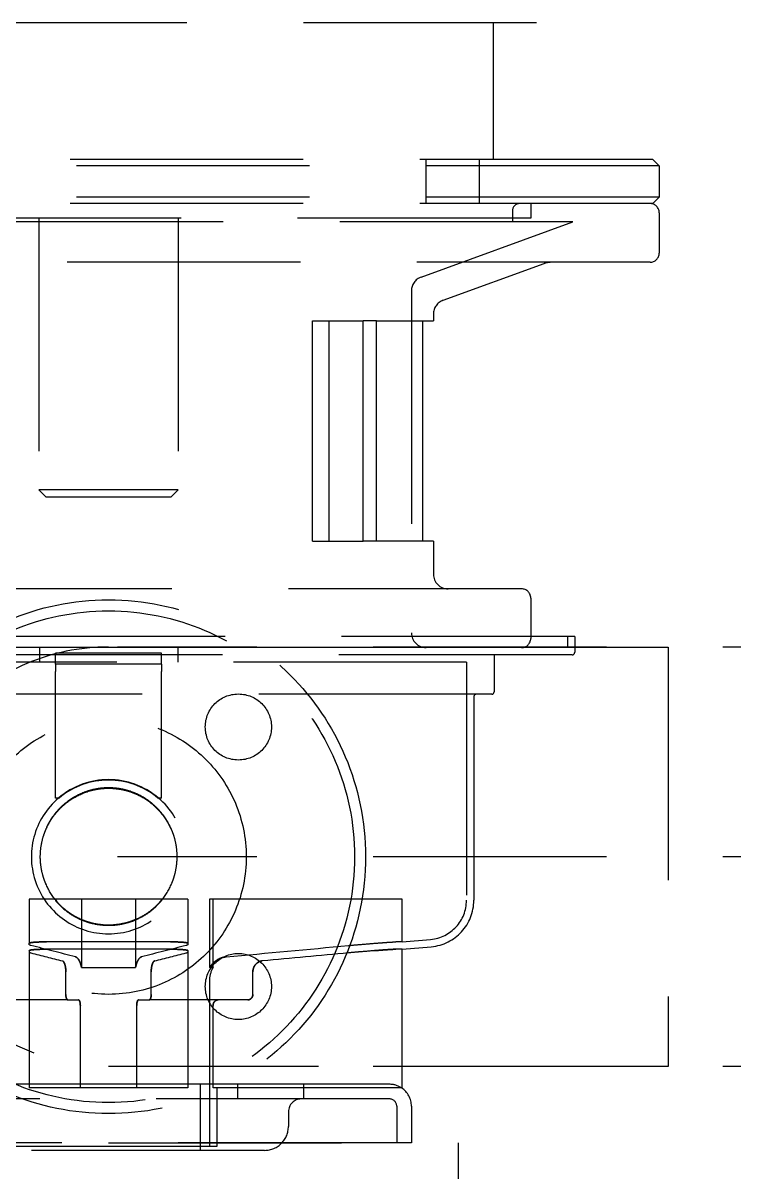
# Model space of a CAD drawing. Extents: x -32000 to 416743, y -254124 to 144214.
# Drawn here: x 255771.7 to 255965.4, y 64421.9 to 64735 of the extents above; entities that cross this region are included whole.
import ezdxf

# ---------------------------------------------------------------- set-up
doc = ezdxf.new("R2010")
doc.units = 0
doc.header["$LTSCALE"] = 10
doc.linetypes.add('XFM1Q40$0$HIDDEN', pattern=[9.525, 6.35, -3.175])
doc.layers.add('XFM1Q40$0$M-EQPM-MAU', color=22, linetype='Continuous')

# ---------------------------------------------------------------- blocks, each defined once
blk = doc.blocks.new('XFM1Q40')
at = {"layer": 'XFM1Q40$0$M-EQPM-MAU', "color": 252, "linetype": 'XFM1Q40$0$HIDDEN', "extrusion": (1, 9.95799e-17, 0)}
for p, q in [((255911.59, 64735, 30.78), (255678.41, 64735, 30.78)), ((255899.8, 64735, 30.78), (255899.8, 64697.8, 30.78)), ((255943.3, 64697.8, 30.78), (255646.7, 64697.8, 30.78)), ((255881.44, 64697.8, 30.78), (255881.44, 64685.8, 30.78)), ((255895.94, 64697.8, 30.78), (255895.94, 64685.8, 30.78)), ((255943.3, 64697.8, 30.78), (255945, 64696.1, 30.78)), ((255945, 64696.1, 30.78), (255645, 64696.1, 30.78)), ((255945, 64696.1, 30.78), (255945, 64687.5, 30.78)), ((255945, 64687.5, 30.78), (255645, 64687.5, 30.78)), ((255943.3, 64685.8, 30.78), (255646.7, 64685.8, 30.78)), ((255910, 64685.8, 30.78), (255910, 64681.8, 30.78)), ((255943.3, 64685.8, 30.78), (255945, 64687.5, 30.78)), ((255905, 64683.8, 30.78), (255905, 64680.8, 30.78)), ((255945, 64683.3, 30.78), (255945, 64672.3, 30.78)), ((255921.46, 64680.8, 30.78), (255668.54, 64680.8, 30.78)), ((255910, 64681.8, 30.78), (255680, 64681.8, 30.78)), ((255776, 64681.8, 30.78), (255776, 64607.82, 30.78)), ((255814, 64681.8, 30.78), (255814, 64607.82, 30.78)), ((255880.13, 64665.76, 30.78), (255921.46, 64680.8, 30.78)), ((255942.5, 64669.8, 30.78), (255647.5, 64669.8, 30.78)), ((255886.13, 64659.43, 30.78), (255913.63, 64669.44, 30.78)), ((255877.5, 64662, 30.78), (255877.5, 64568.8, 30.78)), ((255883.5, 64655.67, 30.78), (255883.5, 64653.8, 30.78)), ((255850.55, 64653.8, 30.78), (255864.36, 64653.8, 30.78)), ((255850.55, 64593.8, 30.78), (255850.55, 64653.8, 30.78)), ((255855.06, 64593.8, 30.78), (255855.06, 64653.8, 30.78)), ((255864.36, 64593.8, 30.78), (255864.36, 64653.8, 30.78)), ((255868.02, 64653.8, 30.78), (255864.36, 64653.8, 30.78)), ((255868.02, 64653.8, 30.78), (255883.5, 64653.8, 30.78)), ((255868.02, 64593.8, 30.78), (255868.02, 64653.8, 30.78)), ((255880.5, 64653.8, 30.78), (255880.5, 64593.8, 30.78)), ((255814, 64607.82, 30.78), (255776, 64607.82, 30.78)), ((255778.02, 64605.8, 30.78), (255776, 64607.82, 30.78)), ((255811.98, 64605.8, 30.78), (255814, 64607.82, 30.78)), ((255811.98, 64605.8, 30.78), (255778.02, 64605.8, 30.78)), ((255850.55, 64593.8, 30.78), (255864.36, 64593.8, 30.78)), ((255868.02, 64593.8, 30.78), (255864.36, 64593.8, 30.78)), ((255883.5, 64593.8, 30.78), (255868.02, 64593.8, 30.78)), ((255883.5, 64593.8, 30.78), (255883.5, 64584.8, 30.78)), ((255907.5, 64580.8, 30.78), (255682.5, 64580.8, 30.78)), ((255910, 64578.3, 30.78), (255910, 64567.8, 30.78)), ((255922, 64567.8, 30.78), (255668, 64567.8, 30.78)), ((255910, 64567.8, 30.78), (255910, 64567.3, 30.78)), ((255920, 64567.8, 30.78), (255920, 64564.8, 30.78)), ((255922, 64567.8, 30.78), (255922, 64563.55, 30.78)), ((255920, 64564.8, 30.78), (255670, 64564.8, 30.78)), ((255776.16, 64564.8, 30.78), (255776.16, 64560.8, 30.78)), ((255809.4, 64563.3, 30.78), (255780.6, 64563.3, 30.78)), ((255813.84, 64564.8, 30.78), (255813.84, 64560.8, 30.78)), ((255921.25, 64562.8, 30.78), (255668.75, 64562.8, 30.78)), ((255892.5, 64560.8, 30.78), (255697.5, 64560.8, 30.78)), ((255780.6, 64560.3, 30.78), (255780.6, 64562.8, 30.78)), ((255809.4, 64560.3, 30.78), (255780.6, 64560.3, 30.78)), ((255780.6, 64560.3, 30.78), (255780.6, 64558.3, 30.78)), ((255809.4, 64560.3, 30.78), (255809.4, 64562.8, 30.78)), ((255809.4, 64560.3, 30.78), (255809.4, 64558.3, 30.78)), ((255892.5, 64560.8, 30.78), (255892.5, 64495.94, 30.78)), ((255900, 64562.8, 30.78), (255900, 64552.7, 30.78)), ((255780.6, 64523.8, 30.78), (255780.6, 64558.3, 30.78)), ((255809.4, 64523.8, 30.78), (255809.4, 64558.3, 30.78)), ((255899.4, 64552.1, 30.78), (255690.6, 64552.1, 30.78)), ((255894.5, 64551.35, 30.78), (255894.5, 64495.94, 30.78)), ((255781.55, 64523.8, 30.78), (255780.6, 64523.8, 30.78)), ((255809.4, 64523.8, 30.78), (255808.45, 64523.8, 30.78)), ((255773.4, 64496.2, 30.78), (255773.4, 64484.21, 30.78)), ((255778.14, 64496.2, 30.78), (255773.4, 64496.2, 30.78)), ((255811.86, 64496.2, 30.78), (255778.14, 64496.2, 30.78)), ((255787.66, 64496.2, 30.78), (255787.66, 64477.61, 30.78)), ((255802.34, 64496.2, 30.78), (255802.34, 64477.61, 30.78)), ((255816.6, 64496.2, 30.78), (255811.86, 64496.2, 30.78)), ((255816.6, 64496.2, 30.78), (255816.6, 64484.21, 30.78)), ((255822.54, 64496.2, 30.78), (255822.54, 64477.61, 30.78)), ((255860.39, 64496.2, 30.78), (255822.54, 64496.2, 30.78)), ((255823.5, 64477.61, 30.78), (255823.5, 64496.2, 30.78)), ((255863.13, 64496.2, 30.78), (255860.39, 64496.2, 30.78)), ((255867.36, 64496.2, 30.78), (255863.13, 64496.2, 30.78)), ((255873.23, 64496.2, 30.78), (255867.36, 64496.2, 30.78)), ((255875.02, 64496.2, 30.78), (255873.23, 64496.2, 30.78)), ((255875.02, 64484.6, 30.78), (255875.02, 64496.2, 30.78)), ((255875.02, 64484.6, 30.78), (255882.73, 64485.28, 30.78)), ((255773.4, 64482.2, 30.78), (255773.4, 64445.8, 30.78)), ((255811.86, 64484.6, 30.78), (255778.14, 64484.6, 30.78)), ((255811.86, 64482.6, 30.78), (255778.14, 64482.6, 30.78)), ((255816.6, 64482.2, 30.78), (255816.6, 64445.8, 30.78)), ((255875.02, 64484.6, 30.78), (255873.23, 64484.6, 30.78)), ((255875.02, 64482.6, 30.78), (255873.23, 64482.6, 30.78)), ((255875.02, 64482.6, 30.78), (255882.91, 64483.29, 30.78)), ((255875.02, 64444.8, 30.78), (255875.02, 64482.6, 30.78)), ((255783.37, 64470.3, 30.78), (255783.37, 64476.43, 30.78)), ((255787.66, 64477.61, 30.78), (255802.34, 64477.61, 30.78)), ((255806.63, 64470.3, 30.78), (255806.63, 64476.43, 30.78)), ((255822.54, 64477.61, 30.78), (255823.5, 64477.61, 30.78)), ((255834.32, 64470.3, 30.78), (255834.32, 64476.43, 30.78)), ((255822.5, 64474.19, 30.78), (255822.5, 64428.8, 30.78)), ((255773.4, 64468.8, 30.78), (255757.1, 64468.8, 30.78)), ((255783.89, 64468.8, 30.78), (255773.4, 64468.8, 30.78)), ((255783.89, 64468.8, 30.78), (255786.8, 64468.8, 30.78)), ((255787.32, 64444.8, 30.78), (255787.32, 64467.3, 30.78)), ((255802.68, 64444.8, 30.78), (255802.68, 64467.3, 30.78)), ((255803.2, 64468.8, 30.78), (255806.11, 64468.8, 30.78)), ((255816.6, 64468.8, 30.78), (255806.11, 64468.8, 30.78)), ((255832.9, 64468.8, 30.78), (255816.6, 64468.8, 30.78)), ((255823.48, 64445.8, 30.78), (255823.48, 64467.3, 30.78)), ((255773.49, 64445.8, 30.78), (255721.59, 64445.8, 30.78)), ((255773.4, 64445.8, 30.78), (255773.4, 64444.8, 30.78)), ((255776.59, 64444.8, 30.78), (255773.4, 64444.8, 30.78)), ((255816.51, 64445.8, 30.78), (255773.49, 64445.8, 30.78)), ((255778.14, 64444.8, 30.78), (255776.59, 64444.8, 30.78)), ((255811.86, 64444.8, 30.78), (255778.14, 64444.8, 30.78)), ((255813.41, 64444.8, 30.78), (255811.86, 64444.8, 30.78)), ((255816.6, 64444.8, 30.78), (255813.41, 64444.8, 30.78)), ((255868.41, 64445.8, 30.78), (255816.51, 64445.8, 30.78)), ((255816.6, 64445.8, 30.78), (255816.6, 64444.8, 30.78)), ((255820, 64445.8, 30.78), (255820, 64427.8, 30.78)), ((255823.48, 64444.8, 30.78), (255823.48, 64445.8, 30.78)), ((255860.39, 64444.8, 30.78), (255823.48, 64444.8, 30.78)), ((255824.5, 64444.8, 30.78), (255824.5, 64428.8, 30.78)), ((255830.19, 64441.8, 30.78), (255830.19, 64445.8, 30.78)), ((255848.19, 64441.8, 30.78), (255848.19, 64445.8, 30.78)), ((255863.13, 64444.8, 30.78), (255860.39, 64444.8, 30.78)), ((255867.36, 64444.8, 30.78), (255863.13, 64444.8, 30.78)), ((255872.66, 64444.8, 30.78), (255867.36, 64444.8, 30.78)), ((255871.5, 64445.8, 30.78), (255868.41, 64445.8, 30.78)), ((255873.23, 64444.8, 30.78), (255872.66, 64444.8, 30.78)), ((255875.02, 64444.8, 30.78), (255873.23, 64444.8, 30.78)), ((255871.5, 64441.8, 30.78), (255718.5, 64441.8, 30.78)), ((255844, 64438.3, 30.78), (255844, 64434.3, 30.78)), ((255873.5, 64439.8, 30.78), (255873.5, 64429.8, 30.78)), ((255877.5, 64439.8, 30.78), (255877.5, 64429.8, 30.78)), ((255877.5, 64429.8, 30.78), (255712.5, 64429.8, 30.78)), ((255824.5, 64428.8, 30.78), (255765.5, 64428.8, 30.78)), ((255837.5, 64427.8, 30.78), (255752.5, 64427.8, 30.78))]:
    blk.add_line(p, q, dxfattribs=at)
at = {"layer": 'XFM1Q40$0$M-EQPM-MAU', "color": 252, "linetype": 'XFM1Q40$0$HIDDEN'}
for p, q in [((255795, 64564.95, 30.78), (255947.4, 64564.95, 30.78)), ((256787.85, 64564.95, 30.78), (255797.4, 64564.95, 30.78)), ((255947.4, 64564.95, 30.78), (255947.4, 64450.65, 30.78)), ((256787.85, 64507.8, 30.78), (255797.4, 64507.8, 30.78)), ((255947.4, 64450.65, 30.78), (255795, 64450.65, 30.78)), ((256787.85, 64450.65, 30.78), (255797.4, 64450.65, 30.78)), ((255699.75, 64429.8, 30.78), (255890.25, 64429.8, 30.78)), ((255890.25, 64429.8, 30.78), (255890.25, 64413.8, 30.78))]:
    blk.add_line(p, q, dxfattribs=at)
for centre, radius in [((255795, 64507.8, 30.78), 70), ((255795, 64507.8, 30.78), 67), ((255830.36, 64543.16, 30.78), 9), ((255795, 64507.8, 30.78), 37.5), ((255830.36, 64472.44, 30.78), 9)]:
    blk.add_circle(centre, radius, dxfattribs=at)
for centre, radius, start, end in [((255907, 64683.8, 30.78), 2, 90, 180), ((255942.5, 64683.3, 30.78), 2.5, 0, 90), ((255915.69, 64663.8, 30.78), 6, 90, 110), ((255942.5, 64672.3, 30.78), 2.5, 270, 0), ((255881.5, 64662, 30.78), 4, 110, 180), ((255887.5, 64655.67, 30.78), 4, 110, 180), ((255887.5, 64584.8, 30.78), 4, 180, 270), ((255907.5, 64578.3, 30.78), 2.5, 0, 90), ((255881.5, 64568.8, 30.78), 4, 180, 270), ((255907.5, 64567.3, 30.78), 2.5, 270, 0), ((255795, 64507.8, 30.78), 57.15, 90, 270), ((255921.25, 64563.55, 30.78), 0.75, 270, 0), ((255895.25, 64551.35, 30.78), 0.75, 90, 180), ((255899.4, 64552.7, 30.78), 0.6, 270, 0), ((255795, 64507.8, 30.78), 21.01, 49.6104, 130.3896), ((255795, 64507.8, 30.78), 20.9, 49.9493, 130.0507), ((255795, 64507.8, 30.78), 21.01, 130.3896, 49.6104), ((255881.8, 64495.94, 30.78), 10.7, 275, 0), ((255881.8, 64495.94, 30.78), 12.7, 275, 0), ((255828.85, 64474.19, 30.78), 6.35, 147.4072, 180), ((255871.5, 64439.8, 30.78), 6, 56.4427, 90), ((255871.5, 64439.8, 30.78), 6, 0, 56.4427), ((255847.5, 64438.3, 30.78), 3.5, 90, 180), ((255871.5, 64439.8, 30.78), 2, 0, 90), ((255837.5, 64434.3, 30.78), 6.5, 316.1869, 0), ((255837.5, 64434.3, 30.78), 6.5, 270, 316.1869)]:
    blk.add_arc(centre, radius, start, end, dxfattribs=at)
for points, knots in [([(255780.6, 64562.8, 30.78), (255780.6, 64562.8, 30.78), (255780.6, 64562.85, 30.78), (255780.6, 64563.03, 30.78), (255780.6, 64563.15, 30.78), (255780.6, 64563.3, 30.78)], [0.0007946848, 0.0007946848, 0.0007946848, 0.0007946848, 0.0012562467, 0.0012562467, 0.0017178085, 0.0017178085, 0.0017178085, 0.0017178085]), ([(255809.4, 64562.8, 30.78), (255809.4, 64562.8, 30.78), (255809.4, 64562.85, 30.78), (255809.4, 64563.03, 30.78), (255809.4, 64563.15, 30.78), (255809.4, 64563.3, 30.78)], [0.0007946848, 0.0007946848, 0.0007946848, 0.0007946848, 0.0012562467, 0.0012562467, 0.0017178085, 0.0017178085, 0.0017178085, 0.0017178085]), ([(255809.49, 64495.94, 30.78), (255810.6, 64497.31, 30.78), (255811.5, 64498.82, 30.78), (255812.36, 64500.84, 30.78), (255812.52, 64501.26, 30.78), (255812.81, 64502.1, 30.78), (255812.94, 64502.52, 30.78), (255813.28, 64503.8, 30.78), (255813.44, 64504.66, 30.78), (255813.6, 64505.97, 30.78), (255813.64, 64506.4, 30.78), (255813.68, 64507.29, 30.78), (255813.69, 64507.73, 30.78), (255813.67, 64509.06, 30.78), (255813.59, 64509.94, 30.78), (255813.31, 64511.67, 30.78), (255813.11, 64512.53, 30.78), (255812.71, 64513.8, 30.78), (255812.57, 64514.22, 30.78), (255812.25, 64515.04, 30.78), (255812.07, 64515.44, 30.78), (255811.51, 64516.63, 30.78), (255811.09, 64517.4, 30.78), (255810.12, 64518.87, 30.78), (255809.58, 64519.58, 30.78), (255808.42, 64520.9, 30.78), (255807.8, 64521.51, 30.78), (255806.8, 64522.37, 30.78), (255806.46, 64522.64, 30.78), (255805.76, 64523.16, 30.78), (255805.39, 64523.41, 30.78), (255803.52, 64524.61, 30.78), (255801.93, 64525.33, 30.78), (255799.81, 64525.95, 30.78), (255799.38, 64526.06, 30.78), (255798.51, 64526.25, 30.78), (255798.08, 64526.33, 30.78), (255796.77, 64526.52, 30.78), (255795.9, 64526.58, 30.78), (255794.58, 64526.58, 30.78), (255794.14, 64526.56, 30.78), (255793.25, 64526.5, 30.78), (255792.81, 64526.46, 30.78), (255791.5, 64526.27, 30.78), (255790.64, 64526.08, 30.78), (255788.95, 64525.59, 30.78), (255788.13, 64525.29, 30.78), (255786.51, 64524.55, 30.78), (255785.74, 64524.13, 30.78), (255784.26, 64523.19, 30.78), (255783.56, 64522.67, 30.78), (255782.55, 64521.81, 30.78), (255782.23, 64521.51, 30.78), (255781.6, 64520.89, 30.78), (255781.29, 64520.57, 30.78), (255780.43, 64519.59, 30.78), (255779.89, 64518.89, 30.78), (255779.17, 64517.79, 30.78), (255778.94, 64517.42, 30.78), (255778.51, 64516.65, 30.78), (255778.31, 64516.25, 30.78), (255777.36, 64514.26, 30.78), (255776.84, 64512.58, 30.78), (255776.49, 64510.4, 30.78), (255776.43, 64509.95, 30.78), (255776.35, 64509.07, 30.78), (255776.33, 64508.63, 30.78), (255776.3, 64507.31, 30.78), (255776.34, 64506.44, 30.78), (255776.5, 64505.12, 30.78), (255776.57, 64504.69, 30.78), (255776.73, 64503.82, 30.78), (255776.83, 64503.38, 30.78), (255777.17, 64502.1, 30.78), (255777.46, 64501.27, 30.78), (255778.14, 64499.66, 30.78), (255778.54, 64498.87, 30.78), (255779.45, 64497.35, 30.78), (255779.95, 64496.63, 30.78), (255780.51, 64495.94, 30.78)], [0.00000025, 0.00000025, 0.00000025, 0.00000025, 0.00526723, 0.00526723, 0.00658397, 0.00658397, 0.00790072, 0.00790072, 0.0105342, 0.0105342, 0.01185095, 0.01185095, 0.01316769, 0.01316769, 0.01580118, 0.01580118, 0.01843466, 0.01843466, 0.01975141, 0.01975141, 0.02106815, 0.02106815, 0.02370164, 0.02370164, 0.02633513, 0.02633513, 0.02896861, 0.02896861, 0.03028536, 0.03028536, 0.0316021, 0.0316021, 0.03686907, 0.03686907, 0.03818582, 0.03818582, 0.03950256, 0.03950256, 0.04213605, 0.04213605, 0.04345279, 0.04345279, 0.04476954, 0.04476954, 0.04740302, 0.04740302, 0.05003651, 0.05003651, 0.05267, 0.05267, 0.05530348, 0.05530348, 0.05662023, 0.05662023, 0.05793697, 0.05793697, 0.06057046, 0.06057046, 0.0618872, 0.0618872, 0.06320394, 0.06320394, 0.06847092, 0.06847092, 0.06978766, 0.06978766, 0.07110441, 0.07110441, 0.07373789, 0.07373789, 0.07505464, 0.07505464, 0.07637138, 0.07637138, 0.07900487, 0.07900487, 0.08163835, 0.08163835, 0.08427184, 0.08427184, 0.08427184, 0.08427184]), ([(255780.65, 64495.94, 30.78), (255779.53, 64497.3, 30.78), (255778.63, 64498.8, 30.78), (255777.76, 64500.81, 30.78), (255777.6, 64501.23, 30.78), (255777.31, 64502.06, 30.78), (255777.18, 64502.48, 30.78), (255776.84, 64503.75, 30.78), (255776.67, 64504.61, 30.78), (255776.51, 64505.91, 30.78), (255776.47, 64506.35, 30.78), (255776.42, 64507.23, 30.78), (255776.41, 64507.67, 30.78), (255776.44, 64509, 30.78), (255776.51, 64509.87, 30.78), (255776.79, 64511.6, 30.78), (255776.98, 64512.45, 30.78), (255777.37, 64513.72, 30.78), (255777.52, 64514.14, 30.78), (255777.83, 64514.96, 30.78), (255778, 64515.36, 30.78), (255778.56, 64516.55, 30.78), (255778.99, 64517.31, 30.78), (255779.94, 64518.78, 30.78), (255780.48, 64519.48, 30.78), (255781.63, 64520.8, 30.78), (255782.25, 64521.41, 30.78), (255783.24, 64522.27, 30.78), (255783.58, 64522.54, 30.78), (255784.29, 64523.06, 30.78), (255784.65, 64523.32, 30.78), (255786.51, 64524.5, 30.78), (255788.09, 64525.23, 30.78), (255790.2, 64525.85, 30.78), (255790.64, 64525.96, 30.78), (255791.5, 64526.15, 30.78), (255791.93, 64526.22, 30.78), (255793.23, 64526.41, 30.78), (255794.1, 64526.47, 30.78), (255795.42, 64526.48, 30.78), (255795.86, 64526.46, 30.78), (255796.74, 64526.4, 30.78), (255797.18, 64526.35, 30.78), (255798.49, 64526.16, 30.78), (255799.35, 64525.98, 30.78), (255801.02, 64525.49, 30.78), (255801.85, 64525.18, 30.78), (255803.46, 64524.45, 30.78), (255804.23, 64524.03, 30.78), (255805.7, 64523.09, 30.78), (255806.4, 64522.57, 30.78), (255807.4, 64521.72, 30.78), (255807.72, 64521.42, 30.78), (255808.35, 64520.8, 30.78), (255808.65, 64520.48, 30.78), (255809.51, 64519.49, 30.78), (255810.04, 64518.8, 30.78), (255810.76, 64517.71, 30.78), (255810.99, 64517.33, 30.78), (255811.41, 64516.56, 30.78), (255811.62, 64516.17, 30.78), (255812.55, 64514.18, 30.78), (255813.07, 64512.51, 30.78), (255813.42, 64510.33, 30.78), (255813.47, 64509.89, 30.78), (255813.55, 64509.01, 30.78), (255813.57, 64508.57, 30.78), (255813.59, 64507.26, 30.78), (255813.55, 64506.38, 30.78), (255813.33, 64504.64, 30.78), (255813.16, 64503.76, 30.78), (255812.71, 64502.07, 30.78), (255812.42, 64501.24, 30.78), (255811.91, 64500.04, 30.78), (255811.72, 64499.64, 30.78), (255811.32, 64498.86, 30.78), (255811.1, 64498.47, 30.78), (255810.42, 64497.34, 30.78), (255809.91, 64496.62, 30.78), (255809.35, 64495.94, 30.78)], [0.00000026, 0.00000026, 0.00000026, 0.00000026, 0.00524865, 0.00524865, 0.00656074, 0.00656074, 0.00787284, 0.00787284, 0.01049704, 0.01049704, 0.01180913, 0.01180913, 0.01312123, 0.01312123, 0.01574543, 0.01574543, 0.01836962, 0.01836962, 0.01968172, 0.01968172, 0.02099382, 0.02099382, 0.02361801, 0.02361801, 0.02624221, 0.02624221, 0.0288664, 0.0288664, 0.0301785, 0.0301785, 0.0314906, 0.0314906, 0.03673899, 0.03673899, 0.03805108, 0.03805108, 0.03936318, 0.03936318, 0.04198738, 0.04198738, 0.04329947, 0.04329947, 0.04461157, 0.04461157, 0.04723577, 0.04723577, 0.04985996, 0.04985996, 0.05248416, 0.05248416, 0.05510835, 0.05510835, 0.05642045, 0.05642045, 0.05773254, 0.05773254, 0.06035674, 0.06035674, 0.06166884, 0.06166884, 0.06298093, 0.06298093, 0.06822932, 0.06822932, 0.06954142, 0.06954142, 0.07085352, 0.07085352, 0.07347771, 0.07347771, 0.07610191, 0.07610191, 0.0787261, 0.0787261, 0.0800382, 0.0800382, 0.0813503, 0.0813503, 0.08397449, 0.08397449, 0.08397449, 0.08397449]), ([(255780.51, 64495.94, 30.78), (255781.39, 64494.86, 30.78), (255782.38, 64493.89, 30.78), (255784.01, 64492.62, 30.78), (255784.58, 64492.23, 30.78), (255785.76, 64491.51, 30.78), (255786.37, 64491.18, 30.78), (255787.61, 64490.6, 30.78), (255788.25, 64490.35, 30.78), (255789.23, 64490.02, 30.78), (255789.56, 64489.91, 30.78), (255790.23, 64489.73, 30.78), (255790.56, 64489.64, 30.78), (255792.24, 64489.28, 30.78), (255793.6, 64489.13, 30.78), (255795.34, 64489.12, 30.78), (255795.69, 64489.13, 30.78), (255796.38, 64489.17, 30.78), (255796.72, 64489.2, 30.78), (255797.75, 64489.31, 30.78), (255798.43, 64489.42, 30.78), (255799.77, 64489.72, 30.78), (255800.43, 64489.9, 30.78), (255801.41, 64490.23, 30.78), (255801.74, 64490.35, 30.78), (255802.38, 64490.61, 30.78), (255802.69, 64490.75, 30.78), (255804.25, 64491.47, 30.78), (255805.42, 64492.18, 30.78), (255806.79, 64493.24, 30.78), (255807.06, 64493.47, 30.78), (255807.58, 64493.92, 30.78), (255807.84, 64494.16, 30.78), (255808.58, 64494.88, 30.78), (255809.05, 64495.4, 30.78), (255809.49, 64495.94, 30.78)], [0.00000025, 0.00000025, 0.00000025, 0.00000025, 0.00412717, 0.00412717, 0.00619063, 0.00619063, 0.00825409, 0.00825409, 0.01031755, 0.01031755, 0.01134928, 0.01134928, 0.01238101, 0.01238101, 0.01650792, 0.01650792, 0.01753965, 0.01753965, 0.01857138, 0.01857138, 0.02063484, 0.02063484, 0.0226983, 0.0226983, 0.02373003, 0.02373003, 0.02476176, 0.02476176, 0.02888867, 0.02888867, 0.0299204, 0.0299204, 0.03095213, 0.03095213, 0.03301559, 0.03301559, 0.03301559, 0.03301559]), ([(255780.65, 64495.94, 30.78), (255781.52, 64494.87, 30.78), (255782.5, 64493.92, 30.78), (255783.86, 64492.88, 30.78), (255784.13, 64492.68, 30.78), (255784.7, 64492.29, 30.78), (255784.99, 64492.11, 30.78), (255785.86, 64491.58, 30.78), (255786.46, 64491.26, 30.78), (255787.69, 64490.7, 30.78), (255788.31, 64490.45, 30.78), (255789.28, 64490.12, 30.78), (255789.6, 64490.03, 30.78), (255790.26, 64489.84, 30.78), (255790.59, 64489.76, 30.78), (255792.26, 64489.4, 30.78), (255793.61, 64489.25, 30.78), (255795.31, 64489.25, 30.78), (255795.66, 64489.26, 30.78), (255796.34, 64489.29, 30.78), (255796.69, 64489.32, 30.78), (255797.71, 64489.43, 30.78), (255798.39, 64489.54, 30.78), (255799.71, 64489.83, 30.78), (255800.37, 64490.01, 30.78), (255801.66, 64490.44, 30.78), (255802.29, 64490.69, 30.78), (255804.14, 64491.54, 30.78), (255805.3, 64492.24, 30.78), (255806.93, 64493.48, 30.78), (255807.46, 64493.94, 30.78), (255808.45, 64494.9, 30.78), (255808.91, 64495.4, 30.78), (255809.35, 64495.94, 30.78)], [0.00000025, 0.00000025, 0.00000025, 0.00000025, 0.00408585, 0.00408585, 0.00510725, 0.00510725, 0.00612865, 0.00612865, 0.00817144, 0.00817144, 0.01021424, 0.01021424, 0.01123564, 0.01123564, 0.01225704, 0.01225704, 0.01634263, 0.01634263, 0.01736403, 0.01736403, 0.01838543, 0.01838543, 0.02042822, 0.02042822, 0.02247102, 0.02247102, 0.02451382, 0.02451382, 0.02859941, 0.02859941, 0.03064221, 0.03064221, 0.032685, 0.032685, 0.032685, 0.032685]), ([(255778.14, 64484.6, 30.78), (255777.46, 64484.6, 30.78), (255776.84, 64484.59, 30.78), (255775.67, 64484.56, 30.78), (255775.16, 64484.53, 30.78), (255774.51, 64484.48, 30.78), (255774.32, 64484.46, 30.78), (255773.99, 64484.42, 30.78), (255773.85, 64484.39, 30.78), (255773.51, 64484.32, 30.78), (255773.4, 64484.27, 30.78), (255773.4, 64484.21, 30.78)], [0.000000202, 0.000000202, 0.000000202, 0.000000202, 0.002031605, 0.002031605, 0.004063009, 0.004063009, 0.005078711, 0.005078711, 0.006094412, 0.006094412, 0.008125816, 0.008125816, 0.008125816, 0.008125816]), ([(255773.4, 64484.21, 30.78), (255773.4, 64484.27, 30.78), (255773.51, 64484.32, 30.78), (255773.97, 64484.42, 30.78), (255774.3, 64484.46, 30.78), (255775.16, 64484.53, 30.78), (255775.67, 64484.56, 30.78), (255776.84, 64484.59, 30.78), (255777.46, 64484.6, 30.78), (255778.14, 64484.6, 30.78)], [0.000000198, 0.000000198, 0.000000198, 0.000000198, 0.002031508, 0.002031508, 0.004062818, 0.004062818, 0.006094128, 0.006094128, 0.008125438, 0.008125438, 0.008125438, 0.008125438]), ([(255773.4, 64483.86, 30.78), (255773.4, 64483.93, 30.78), (255773.4, 64484, 30.78), (255773.4, 64484.07, 30.78), (255773.4, 64484.12, 30.78), (255773.4, 64484.16, 30.78), (255773.4, 64484.21, 30.78)], [0.009149063, 0.009149063, 0.009149063, 0.009149063, 0.011757361, 0.011757361, 0.011757361, 0.013400314, 0.013400314, 0.013400314, 0.013400314]), ([(255778.14, 64482.6, 30.78), (255777.46, 64482.6, 30.78), (255776.84, 64482.59, 30.78), (255775.67, 64482.55, 30.78), (255775.16, 64482.52, 30.78), (255774.51, 64482.47, 30.78), (255774.32, 64482.45, 30.78), (255773.99, 64482.41, 30.78), (255773.85, 64482.39, 30.78), (255773.51, 64482.31, 30.78), (255773.4, 64482.26, 30.78), (255773.4, 64482.2, 30.78)], [0.000000202, 0.000000202, 0.000000202, 0.000000202, 0.002031605, 0.002031605, 0.004063009, 0.004063009, 0.005078711, 0.005078711, 0.006094412, 0.006094412, 0.008125816, 0.008125816, 0.008125816, 0.008125816]), ([(255773.4, 64482.2, 30.78), (255773.4, 64482.26, 30.78), (255773.51, 64482.31, 30.78), (255773.97, 64482.41, 30.78), (255774.3, 64482.45, 30.78), (255775.16, 64482.52, 30.78), (255775.67, 64482.55, 30.78), (255776.84, 64482.59, 30.78), (255777.46, 64482.6, 30.78), (255778.14, 64482.6, 30.78)], [0.000000198, 0.000000198, 0.000000198, 0.000000198, 0.002031508, 0.002031508, 0.004062818, 0.004062818, 0.006094128, 0.006094128, 0.008125438, 0.008125438, 0.008125438, 0.008125438]), ([(255816.6, 64484.21, 30.78), (255816.6, 64484.27, 30.78), (255816.49, 64484.32, 30.78), (255816.03, 64484.42, 30.78), (255815.7, 64484.46, 30.78), (255814.84, 64484.53, 30.78), (255814.33, 64484.56, 30.78), (255813.16, 64484.59, 30.78), (255812.54, 64484.6, 30.78), (255811.86, 64484.6, 30.78)], [0.000000198, 0.000000198, 0.000000198, 0.000000198, 0.002031508, 0.002031508, 0.004062818, 0.004062818, 0.006094128, 0.006094128, 0.008125438, 0.008125438, 0.008125438, 0.008125438]), ([(255811.86, 64484.6, 30.78), (255812.54, 64484.6, 30.78), (255813.16, 64484.59, 30.78), (255814.33, 64484.56, 30.78), (255814.84, 64484.53, 30.78), (255815.49, 64484.48, 30.78), (255815.68, 64484.46, 30.78), (255816.01, 64484.42, 30.78), (255816.15, 64484.39, 30.78), (255816.49, 64484.32, 30.78), (255816.6, 64484.27, 30.78), (255816.6, 64484.21, 30.78)], [0.000000202, 0.000000202, 0.000000202, 0.000000202, 0.002031605, 0.002031605, 0.004063009, 0.004063009, 0.005078711, 0.005078711, 0.006094412, 0.006094412, 0.008125816, 0.008125816, 0.008125816, 0.008125816]), ([(255816.6, 64482.2, 30.78), (255816.6, 64482.26, 30.78), (255816.49, 64482.31, 30.78), (255816.03, 64482.41, 30.78), (255815.7, 64482.45, 30.78), (255814.84, 64482.52, 30.78), (255814.33, 64482.55, 30.78), (255813.16, 64482.59, 30.78), (255812.54, 64482.6, 30.78), (255811.86, 64482.6, 30.78)], [0.000000198, 0.000000198, 0.000000198, 0.000000198, 0.002031508, 0.002031508, 0.004062818, 0.004062818, 0.006094128, 0.006094128, 0.008125438, 0.008125438, 0.008125438, 0.008125438]), ([(255811.86, 64482.6, 30.78), (255812.54, 64482.6, 30.78), (255813.16, 64482.59, 30.78), (255814.33, 64482.55, 30.78), (255814.84, 64482.52, 30.78), (255815.49, 64482.47, 30.78), (255815.68, 64482.45, 30.78), (255816.01, 64482.41, 30.78), (255816.15, 64482.39, 30.78), (255816.49, 64482.31, 30.78), (255816.6, 64482.26, 30.78), (255816.6, 64482.2, 30.78)], [0.000000202, 0.000000202, 0.000000202, 0.000000202, 0.002031605, 0.002031605, 0.004063009, 0.004063009, 0.005078711, 0.005078711, 0.006094412, 0.006094412, 0.008125816, 0.008125816, 0.008125816, 0.008125816]), ([(255816.6, 64484.21, 30.78), (255816.6, 64484.16, 30.78), (255816.6, 64484.12, 30.78), (255816.6, 64484.07, 30.78), (255816.6, 64484, 30.78), (255816.6, 64483.93, 30.78), (255816.6, 64483.86, 30.78)], [0.010114408, 0.010114408, 0.010114408, 0.010114408, 0.01175736, 0.01175736, 0.01175736, 0.014365659, 0.014365659, 0.014365659, 0.014365659]), ([(255867.36, 64482.2, 30.78), (255866.13, 64482.1, 30.78), (255864.89, 64481.99, 30.78), (255863.65, 64481.89, 30.78), (255863.48, 64481.88, 30.78), (255863.3, 64481.86, 30.78), (255863.13, 64481.85, 30.78)], [0.006799957, 0.006799957, 0.006799957, 0.006799957, 0.010524391, 0.010524391, 0.010524391, 0.011051208, 0.011051208, 0.011051208, 0.011051208]), ([(255867.36, 64484.21, 30.78), (255868.05, 64484.27, 30.78), (255868.71, 64484.32, 30.78), (255870, 64484.42, 30.78), (255870.6, 64484.46, 30.78), (255871.66, 64484.53, 30.78), (255872.11, 64484.56, 30.78), (255872.83, 64484.59, 30.78), (255873.08, 64484.6, 30.78), (255873.23, 64484.6, 30.78)], [0.000000198, 0.000000198, 0.000000198, 0.000000198, 0.002031508, 0.002031508, 0.004062818, 0.004062818, 0.006094128, 0.006094128, 0.008125438, 0.008125438, 0.008125438, 0.008125438]), ([(255873.23, 64482.6, 30.78), (255873.08, 64482.6, 30.78), (255872.83, 64482.59, 30.78), (255872.11, 64482.55, 30.78), (255871.66, 64482.52, 30.78), (255870.86, 64482.47, 30.78), (255870.58, 64482.45, 30.78), (255869.99, 64482.41, 30.78), (255869.68, 64482.39, 30.78), (255868.71, 64482.31, 30.78), (255868.05, 64482.26, 30.78), (255867.36, 64482.2, 30.78)], [0.000000202, 0.000000202, 0.000000202, 0.000000202, 0.002031605, 0.002031605, 0.004063009, 0.004063009, 0.005078711, 0.005078711, 0.006094412, 0.006094412, 0.008125816, 0.008125816, 0.008125816, 0.008125816]), ([(255867.36, 64482.2, 30.78), (255868.05, 64482.26, 30.78), (255868.71, 64482.31, 30.78), (255870, 64482.41, 30.78), (255870.6, 64482.45, 30.78), (255871.66, 64482.52, 30.78), (255872.11, 64482.55, 30.78), (255872.83, 64482.59, 30.78), (255873.08, 64482.6, 30.78), (255873.23, 64482.6, 30.78)], [0.000000198, 0.000000198, 0.000000198, 0.000000198, 0.002031508, 0.002031508, 0.004062818, 0.004062818, 0.006094128, 0.006094128, 0.008125438, 0.008125438, 0.008125438, 0.008125438]), ([(255782.43, 64479.42, 30.78), (255782.5, 64479.41, 30.78), (255782.56, 64479.37, 30.78), (255782.68, 64479.27, 30.78), (255782.74, 64479.21, 30.78), (255782.86, 64479.04, 30.78), (255782.91, 64478.95, 30.78), (255783.01, 64478.72, 30.78), (255783.06, 64478.6, 30.78), (255783.14, 64478.32, 30.78), (255783.18, 64478.18, 30.78), (255783.25, 64477.86, 30.78), (255783.28, 64477.69, 30.78), (255783.33, 64477.35, 30.78), (255783.34, 64477.17, 30.78), (255783.37, 64476.81, 30.78), (255783.37, 64476.62, 30.78), (255783.37, 64476.43, 30.78)], [0.000002276, 0.000002276, 0.000002276, 0.000002276, 0.000556029, 0.000556029, 0.001109782, 0.001109782, 0.001663534, 0.001663534, 0.002217287, 0.002217287, 0.00277104, 0.00277104, 0.003324792, 0.003324792, 0.003878545, 0.003878545, 0.004432298, 0.004432298, 0.004432298, 0.004432298]), ([(255783.37, 64476.43, 30.78), (255783.37, 64476.62, 30.78), (255783.37, 64476.8, 30.78), (255783.34, 64477.17, 30.78), (255783.33, 64477.35, 30.78), (255783.28, 64477.69, 30.78), (255783.25, 64477.86, 30.78), (255783.18, 64478.17, 30.78), (255783.15, 64478.32, 30.78), (255783.06, 64478.6, 30.78), (255783.01, 64478.72, 30.78), (255782.91, 64478.94, 30.78), (255782.86, 64479.04, 30.78), (255782.74, 64479.2, 30.78), (255782.68, 64479.27, 30.78), (255782.56, 64479.37, 30.78), (255782.5, 64479.41, 30.78), (255782.43, 64479.42, 30.78)], [0.000000197, 0.000000197, 0.000000197, 0.000000197, 0.000553939, 0.000553939, 0.00110768, 0.00110768, 0.001661422, 0.001661422, 0.002215164, 0.002215164, 0.002768905, 0.002768905, 0.003322647, 0.003322647, 0.003876389, 0.003876389, 0.00443013, 0.00443013, 0.00443013, 0.00443013]), ([(255786.01, 64480.52, 30.78), (255786.18, 64480.47, 30.78), (255786.34, 64480.38, 30.78), (255786.66, 64480.08, 30.78), (255786.81, 64479.87, 30.78), (255787.09, 64479.37, 30.78), (255787.22, 64479.08, 30.78), (255787.46, 64478.4, 30.78), (255787.57, 64478.02, 30.78), (255787.66, 64477.61, 30.78)], [0.000002273, 0.000002273, 0.000002273, 0.000002273, 0.001449016, 0.001449016, 0.002895758, 0.002895758, 0.0043425, 0.0043425, 0.005789242, 0.005789242, 0.005789242, 0.005789242]), ([(255787.66, 64477.61, 30.78), (255787.57, 64478.02, 30.78), (255787.46, 64478.4, 30.78), (255787.23, 64479.07, 30.78), (255787.09, 64479.37, 30.78), (255786.81, 64479.87, 30.78), (255786.66, 64480.07, 30.78), (255786.34, 64480.38, 30.78), (255786.18, 64480.47, 30.78), (255786.01, 64480.52, 30.78)], [0.000000388, 0.000000388, 0.000000388, 0.000000388, 0.001447104, 0.001447104, 0.00289382, 0.00289382, 0.004340536, 0.004340536, 0.005787251, 0.005787251, 0.005787251, 0.005787251]), ([(255802.34, 64477.61, 30.78), (255802.43, 64478.02, 30.78), (255802.54, 64478.4, 30.78), (255802.77, 64479.07, 30.78), (255802.91, 64479.37, 30.78), (255803.19, 64479.87, 30.78), (255803.34, 64480.07, 30.78), (255803.66, 64480.38, 30.78), (255803.82, 64480.47, 30.78), (255803.99, 64480.52, 30.78)], [0.000000388, 0.000000388, 0.000000388, 0.000000388, 0.001447104, 0.001447104, 0.00289382, 0.00289382, 0.004340536, 0.004340536, 0.005787251, 0.005787251, 0.005787251, 0.005787251]), ([(255803.99, 64480.52, 30.78), (255803.82, 64480.47, 30.78), (255803.66, 64480.38, 30.78), (255803.34, 64480.08, 30.78), (255803.19, 64479.87, 30.78), (255802.91, 64479.37, 30.78), (255802.78, 64479.08, 30.78), (255802.54, 64478.4, 30.78), (255802.43, 64478.02, 30.78), (255802.34, 64477.61, 30.78)], [0.000002273, 0.000002273, 0.000002273, 0.000002273, 0.001449016, 0.001449016, 0.002895758, 0.002895758, 0.0043425, 0.0043425, 0.005789242, 0.005789242, 0.005789242, 0.005789242]), ([(255806.63, 64476.43, 30.78), (255806.63, 64476.62, 30.78), (255806.63, 64476.8, 30.78), (255806.66, 64477.17, 30.78), (255806.67, 64477.35, 30.78), (255806.72, 64477.69, 30.78), (255806.75, 64477.86, 30.78), (255806.82, 64478.17, 30.78), (255806.85, 64478.32, 30.78), (255806.94, 64478.6, 30.78), (255806.99, 64478.72, 30.78), (255807.09, 64478.94, 30.78), (255807.14, 64479.04, 30.78), (255807.26, 64479.2, 30.78), (255807.32, 64479.27, 30.78), (255807.44, 64479.37, 30.78), (255807.5, 64479.41, 30.78), (255807.57, 64479.42, 30.78)], [0.000000197, 0.000000197, 0.000000197, 0.000000197, 0.000553939, 0.000553939, 0.00110768, 0.00110768, 0.001661422, 0.001661422, 0.002215164, 0.002215164, 0.002768905, 0.002768905, 0.003322647, 0.003322647, 0.003876389, 0.003876389, 0.00443013, 0.00443013, 0.00443013, 0.00443013]), ([(255807.57, 64479.42, 30.78), (255807.5, 64479.41, 30.78), (255807.44, 64479.37, 30.78), (255807.32, 64479.27, 30.78), (255807.26, 64479.21, 30.78), (255807.14, 64479.04, 30.78), (255807.09, 64478.95, 30.78), (255806.99, 64478.72, 30.78), (255806.94, 64478.6, 30.78), (255806.86, 64478.32, 30.78), (255806.82, 64478.18, 30.78), (255806.75, 64477.86, 30.78), (255806.72, 64477.69, 30.78), (255806.67, 64477.35, 30.78), (255806.66, 64477.17, 30.78), (255806.63, 64476.81, 30.78), (255806.63, 64476.62, 30.78), (255806.63, 64476.43, 30.78)], [0.000002276, 0.000002276, 0.000002276, 0.000002276, 0.000556029, 0.000556029, 0.001109782, 0.001109782, 0.001663534, 0.001663534, 0.002217287, 0.002217287, 0.00277104, 0.00277104, 0.003324792, 0.003324792, 0.003878545, 0.003878545, 0.004432298, 0.004432298, 0.004432298, 0.004432298]), ([(255822.54, 64477.61, 30.78), (255822.79, 64478.02, 30.78), (255823.07, 64478.4, 30.78), (255823.72, 64479.07, 30.78), (255824.09, 64479.37, 30.78), (255824.87, 64479.87, 30.78), (255825.28, 64480.07, 30.78), (255826.16, 64480.38, 30.78), (255826.6, 64480.47, 30.78), (255827.06, 64480.52, 30.78)], [0.000000388, 0.000000388, 0.000000388, 0.000000388, 0.001447104, 0.001447104, 0.00289382, 0.00289382, 0.004340536, 0.004340536, 0.005787251, 0.005787251, 0.005787251, 0.005787251]), ([(255827.06, 64480.52, 30.78), (255826.6, 64480.47, 30.78), (255826.16, 64480.38, 30.78), (255825.29, 64480.08, 30.78), (255824.87, 64479.87, 30.78), (255824.1, 64479.37, 30.78), (255823.73, 64479.08, 30.78), (255823.08, 64478.4, 30.78), (255822.79, 64478.02, 30.78), (255822.54, 64477.61, 30.78)], [0.000002273, 0.000002273, 0.000002273, 0.000002273, 0.001449016, 0.001449016, 0.002895758, 0.002895758, 0.0043425, 0.0043425, 0.005789242, 0.005789242, 0.005789242, 0.005789242]), ([(255834.32, 64476.43, 30.78), (255834.32, 64476.62, 30.78), (255834.33, 64476.8, 30.78), (255834.4, 64477.17, 30.78), (255834.45, 64477.35, 30.78), (255834.57, 64477.69, 30.78), (255834.65, 64477.86, 30.78), (255834.83, 64478.17, 30.78), (255834.94, 64478.32, 30.78), (255835.18, 64478.6, 30.78), (255835.31, 64478.72, 30.78), (255835.58, 64478.94, 30.78), (255835.74, 64479.04, 30.78), (255836.05, 64479.2, 30.78), (255836.21, 64479.27, 30.78), (255836.55, 64479.37, 30.78), (255836.72, 64479.41, 30.78), (255836.89, 64479.42, 30.78)], [0.000000197, 0.000000197, 0.000000197, 0.000000197, 0.000553939, 0.000553939, 0.00110768, 0.00110768, 0.001661422, 0.001661422, 0.002215164, 0.002215164, 0.002768905, 0.002768905, 0.003322647, 0.003322647, 0.003876389, 0.003876389, 0.00443013, 0.00443013, 0.00443013, 0.00443013]), ([(255836.89, 64479.42, 30.78), (255836.72, 64479.41, 30.78), (255836.55, 64479.37, 30.78), (255836.21, 64479.27, 30.78), (255836.05, 64479.21, 30.78), (255835.74, 64479.04, 30.78), (255835.59, 64478.95, 30.78), (255835.31, 64478.72, 30.78), (255835.18, 64478.6, 30.78), (255834.94, 64478.32, 30.78), (255834.84, 64478.18, 30.78), (255834.65, 64477.86, 30.78), (255834.57, 64477.69, 30.78), (255834.45, 64477.35, 30.78), (255834.4, 64477.17, 30.78), (255834.33, 64476.81, 30.78), (255834.32, 64476.62, 30.78), (255834.32, 64476.43, 30.78)], [0.000002276, 0.000002276, 0.000002276, 0.000002276, 0.000556029, 0.000556029, 0.001109782, 0.001109782, 0.001663534, 0.001663534, 0.002217287, 0.002217287, 0.00277104, 0.00277104, 0.003324792, 0.003324792, 0.003878545, 0.003878545, 0.004432298, 0.004432298, 0.004432298, 0.004432298]), ([(255783.37, 64470.3, 30.78), (255783.37, 64470.2, 30.78), (255783.38, 64470.1, 30.78), (255783.39, 64469.91, 30.78), (255783.4, 64469.82, 30.78), (255783.42, 64469.63, 30.78), (255783.44, 64469.55, 30.78), (255783.48, 64469.38, 30.78), (255783.5, 64469.31, 30.78), (255783.57, 64469.1, 30.78), (255783.63, 64468.99, 30.78), (255783.75, 64468.84, 30.78), (255783.82, 64468.8, 30.78), (255783.89, 64468.8, 30.78)], [0.000000197, 0.000000197, 0.000000197, 0.000000197, 0.000293659, 0.000293659, 0.000587121, 0.000587121, 0.000880584, 0.000880584, 0.001174046, 0.001174046, 0.00176097, 0.00176097, 0.002347894, 0.002347894, 0.002347894, 0.002347894]), ([(255783.89, 64468.8, 30.78), (255783.85, 64468.8, 30.78), (255783.82, 64468.81, 30.78), (255783.75, 64468.85, 30.78), (255783.72, 64468.88, 30.78), (255783.66, 64468.95, 30.78), (255783.63, 64469, 30.78), (255783.57, 64469.11, 30.78), (255783.55, 64469.17, 30.78), (255783.48, 64469.38, 30.78), (255783.44, 64469.54, 30.78), (255783.39, 64469.91, 30.78), (255783.37, 64470.1, 30.78), (255783.37, 64470.3, 30.78)], [0.00234805, 0.00234805, 0.00234805, 0.00234805, 0.00264127, 0.00264127, 0.002934489, 0.002934489, 0.003227709, 0.003227709, 0.003520928, 0.003520928, 0.004107367, 0.004107367, 0.004693806, 0.004693806, 0.004693806, 0.004693806]), ([(255806.63, 64470.3, 30.78), (255806.63, 64470.2, 30.78), (255806.62, 64470.1, 30.78), (255806.61, 64469.91, 30.78), (255806.6, 64469.82, 30.78), (255806.58, 64469.63, 30.78), (255806.56, 64469.55, 30.78), (255806.52, 64469.38, 30.78), (255806.5, 64469.31, 30.78), (255806.43, 64469.1, 30.78), (255806.37, 64468.99, 30.78), (255806.25, 64468.84, 30.78), (255806.18, 64468.8, 30.78), (255806.11, 64468.8, 30.78)], [0.000000197, 0.000000197, 0.000000197, 0.000000197, 0.000293659, 0.000293659, 0.000587121, 0.000587121, 0.000880584, 0.000880584, 0.001174046, 0.001174046, 0.00176097, 0.00176097, 0.002347894, 0.002347894, 0.002347894, 0.002347894]), ([(255806.11, 64468.8, 30.78), (255806.15, 64468.8, 30.78), (255806.18, 64468.81, 30.78), (255806.25, 64468.85, 30.78), (255806.28, 64468.88, 30.78), (255806.34, 64468.95, 30.78), (255806.37, 64469, 30.78), (255806.43, 64469.11, 30.78), (255806.45, 64469.17, 30.78), (255806.52, 64469.38, 30.78), (255806.56, 64469.54, 30.78), (255806.61, 64469.91, 30.78), (255806.63, 64470.1, 30.78), (255806.63, 64470.3, 30.78)], [0.00234805, 0.00234805, 0.00234805, 0.00234805, 0.00264127, 0.00264127, 0.002934489, 0.002934489, 0.003227709, 0.003227709, 0.003520928, 0.003520928, 0.004107367, 0.004107367, 0.004693806, 0.004693806, 0.004693806, 0.004693806]), ([(255834.32, 64470.3, 30.78), (255834.32, 64470.2, 30.78), (255834.31, 64470.1, 30.78), (255834.27, 64469.91, 30.78), (255834.24, 64469.82, 30.78), (255834.17, 64469.63, 30.78), (255834.13, 64469.55, 30.78), (255834.03, 64469.38, 30.78), (255833.97, 64469.31, 30.78), (255833.77, 64469.1, 30.78), (255833.61, 64468.99, 30.78), (255833.27, 64468.84, 30.78), (255833.09, 64468.8, 30.78), (255832.9, 64468.8, 30.78)], [0.000000197, 0.000000197, 0.000000197, 0.000000197, 0.000293659, 0.000293659, 0.000587121, 0.000587121, 0.000880584, 0.000880584, 0.001174046, 0.001174046, 0.00176097, 0.00176097, 0.002347894, 0.002347894, 0.002347894, 0.002347894]), ([(255832.9, 64468.8, 30.78), (255833, 64468.8, 30.78), (255833.09, 64468.81, 30.78), (255833.27, 64468.85, 30.78), (255833.36, 64468.88, 30.78), (255833.53, 64468.95, 30.78), (255833.61, 64469, 30.78), (255833.76, 64469.11, 30.78), (255833.84, 64469.17, 30.78), (255834.03, 64469.38, 30.78), (255834.14, 64469.54, 30.78), (255834.28, 64469.91, 30.78), (255834.32, 64470.1, 30.78), (255834.32, 64470.3, 30.78)], [0.00234805, 0.00234805, 0.00234805, 0.00234805, 0.00264127, 0.00264127, 0.002934489, 0.002934489, 0.003227709, 0.003227709, 0.003520928, 0.003520928, 0.004107367, 0.004107367, 0.004693806, 0.004693806, 0.004693806, 0.004693806]), ([(255786.8, 64468.8, 30.78), (255786.83, 64468.8, 30.78), (255786.87, 64468.79, 30.78), (255786.93, 64468.75, 30.78), (255786.97, 64468.72, 30.78), (255787.03, 64468.65, 30.78), (255787.06, 64468.6, 30.78), (255787.11, 64468.49, 30.78), (255787.14, 64468.43, 30.78), (255787.21, 64468.22, 30.78), (255787.25, 64468.06, 30.78), (255787.3, 64467.69, 30.78), (255787.32, 64467.5, 30.78), (255787.32, 64467.3, 30.78)], [0.001341133, 0.001341133, 0.001341133, 0.001341133, 0.00163457, 0.00163457, 0.001928006, 0.001928006, 0.002221442, 0.002221442, 0.002514878, 0.002514878, 0.00310175, 0.00310175, 0.003688623, 0.003688623, 0.003688623, 0.003688623]), ([(255787.32, 64467.3, 30.78), (255787.32, 64467.4, 30.78), (255787.31, 64467.5, 30.78), (255787.3, 64467.69, 30.78), (255787.29, 64467.78, 30.78), (255787.26, 64467.97, 30.78), (255787.25, 64468.05, 30.78), (255787.21, 64468.22, 30.78), (255787.19, 64468.29, 30.78), (255787.12, 64468.5, 30.78), (255787.06, 64468.61, 30.78), (255786.94, 64468.76, 30.78), (255786.87, 64468.8, 30.78), (255786.8, 64468.8, 30.78)], [0.000000197, 0.000000197, 0.000000197, 0.000000197, 0.000293878, 0.000293878, 0.000587558, 0.000587558, 0.000881238, 0.000881238, 0.001174919, 0.001174919, 0.00176228, 0.00176228, 0.002349641, 0.002349641, 0.002349641, 0.002349641]), ([(255802.68, 64467.3, 30.78), (255802.68, 64467.4, 30.78), (255802.69, 64467.5, 30.78), (255802.7, 64467.69, 30.78), (255802.71, 64467.78, 30.78), (255802.74, 64467.97, 30.78), (255802.75, 64468.05, 30.78), (255802.79, 64468.22, 30.78), (255802.81, 64468.29, 30.78), (255802.88, 64468.5, 30.78), (255802.94, 64468.61, 30.78), (255803.06, 64468.76, 30.78), (255803.13, 64468.8, 30.78), (255803.2, 64468.8, 30.78)], [0.000000197, 0.000000197, 0.000000197, 0.000000197, 0.000293878, 0.000293878, 0.000587558, 0.000587558, 0.000881238, 0.000881238, 0.001174919, 0.001174919, 0.00176228, 0.00176228, 0.002349641, 0.002349641, 0.002349641, 0.002349641]), ([(255803.2, 64468.8, 30.78), (255803.17, 64468.8, 30.78), (255803.13, 64468.79, 30.78), (255803.07, 64468.75, 30.78), (255803.03, 64468.72, 30.78), (255802.97, 64468.65, 30.78), (255802.94, 64468.6, 30.78), (255802.89, 64468.49, 30.78), (255802.86, 64468.43, 30.78), (255802.79, 64468.22, 30.78), (255802.75, 64468.06, 30.78), (255802.7, 64467.69, 30.78), (255802.68, 64467.5, 30.78), (255802.68, 64467.3, 30.78)], [0.001341133, 0.001341133, 0.001341133, 0.001341133, 0.00163457, 0.00163457, 0.001928006, 0.001928006, 0.002221442, 0.002221442, 0.002514878, 0.002514878, 0.00310175, 0.00310175, 0.003688623, 0.003688623, 0.003688623, 0.003688623]), ([(255823.48, 64467.3, 30.78), (255823.48, 64467.4, 30.78), (255823.49, 64467.5, 30.78), (255823.53, 64467.69, 30.78), (255823.55, 64467.78, 30.78), (255823.63, 64467.97, 30.78), (255823.67, 64468.05, 30.78), (255823.77, 64468.22, 30.78), (255823.83, 64468.29, 30.78), (255824.03, 64468.5, 30.78), (255824.19, 64468.61, 30.78), (255824.53, 64468.76, 30.78), (255824.71, 64468.8, 30.78), (255824.9, 64468.8, 30.78)], [0.000000197, 0.000000197, 0.000000197, 0.000000197, 0.000293878, 0.000293878, 0.000587558, 0.000587558, 0.000881238, 0.000881238, 0.001174919, 0.001174919, 0.00176228, 0.00176228, 0.002349641, 0.002349641, 0.002349641, 0.002349641]), ([(255824.9, 64468.8, 30.78), (255824.8, 64468.8, 30.78), (255824.71, 64468.79, 30.78), (255824.53, 64468.75, 30.78), (255824.44, 64468.72, 30.78), (255824.27, 64468.65, 30.78), (255824.19, 64468.6, 30.78), (255824.03, 64468.49, 30.78), (255823.96, 64468.43, 30.78), (255823.77, 64468.22, 30.78), (255823.66, 64468.06, 30.78), (255823.52, 64467.69, 30.78), (255823.48, 64467.5, 30.78), (255823.48, 64467.3, 30.78)], [0.001341133, 0.001341133, 0.001341133, 0.001341133, 0.00163457, 0.00163457, 0.001928006, 0.001928006, 0.002221442, 0.002221442, 0.002514878, 0.002514878, 0.00310175, 0.00310175, 0.003688623, 0.003688623, 0.003688623, 0.003688623])]:
    blk.add_open_spline(points, degree=3, knots=knots, dxfattribs=at)
for points in [[(255773.88, 64483.61, 30.78), (255773.56, 64483.7, 30.78), (255773.4, 64483.78, 30.78), (255773.4, 64483.86, 30.78)], [(255773.4, 64481.85, 30.78), (255773.4, 64481.77, 30.78), (255773.56, 64481.69, 30.78), (255773.88, 64481.61, 30.78)], [(255786.01, 64480.52, 30.78), (255781.97, 64481.55, 30.78), (255777.93, 64482.58, 30.78), (255773.88, 64483.61, 30.78)], [(255816.12, 64483.61, 30.78), (255812.07, 64482.58, 30.78), (255808.03, 64481.55, 30.78), (255803.99, 64480.52, 30.78)], [(255816.6, 64483.86, 30.78), (255816.6, 64483.78, 30.78), (255816.44, 64483.7, 30.78), (255816.12, 64483.61, 30.78)], [(255816.12, 64481.61, 30.78), (255816.44, 64481.69, 30.78), (255816.6, 64481.77, 30.78), (255816.6, 64481.85, 30.78)], [(255827.06, 64480.52, 30.78), (255838.17, 64481.55, 30.78), (255849.28, 64482.58, 30.78), (255860.39, 64483.61, 30.78)], [(255860.39, 64483.61, 30.78), (255861.27, 64483.7, 30.78), (255862.19, 64483.78, 30.78), (255863.13, 64483.86, 30.78)], [(255863.13, 64481.85, 30.78), (255862.19, 64481.77, 30.78), (255861.27, 64481.69, 30.78), (255860.39, 64481.61, 30.78)], [(255863.13, 64483.86, 30.78), (255864.54, 64483.97, 30.78), (255865.95, 64484.09, 30.78), (255867.36, 64484.21, 30.78)], [(255773.88, 64481.61, 30.78), (255776.73, 64480.88, 30.78), (255779.58, 64480.15, 30.78), (255782.43, 64479.42, 30.78)], [(255807.57, 64479.42, 30.78), (255810.42, 64480.15, 30.78), (255813.27, 64480.88, 30.78), (255816.12, 64481.61, 30.78)], [(255860.39, 64481.61, 30.78), (255852.56, 64480.88, 30.78), (255844.73, 64480.15, 30.78), (255836.89, 64479.42, 30.78)]]:
    blk.add_open_spline(points, degree=3, dxfattribs=at)

msp = doc.modelspace()

# ---------------------------------------------------------------- block references
msp.add_blockref('XFM1Q40', (0, 0))

doc.saveas('drawing.dxf')
